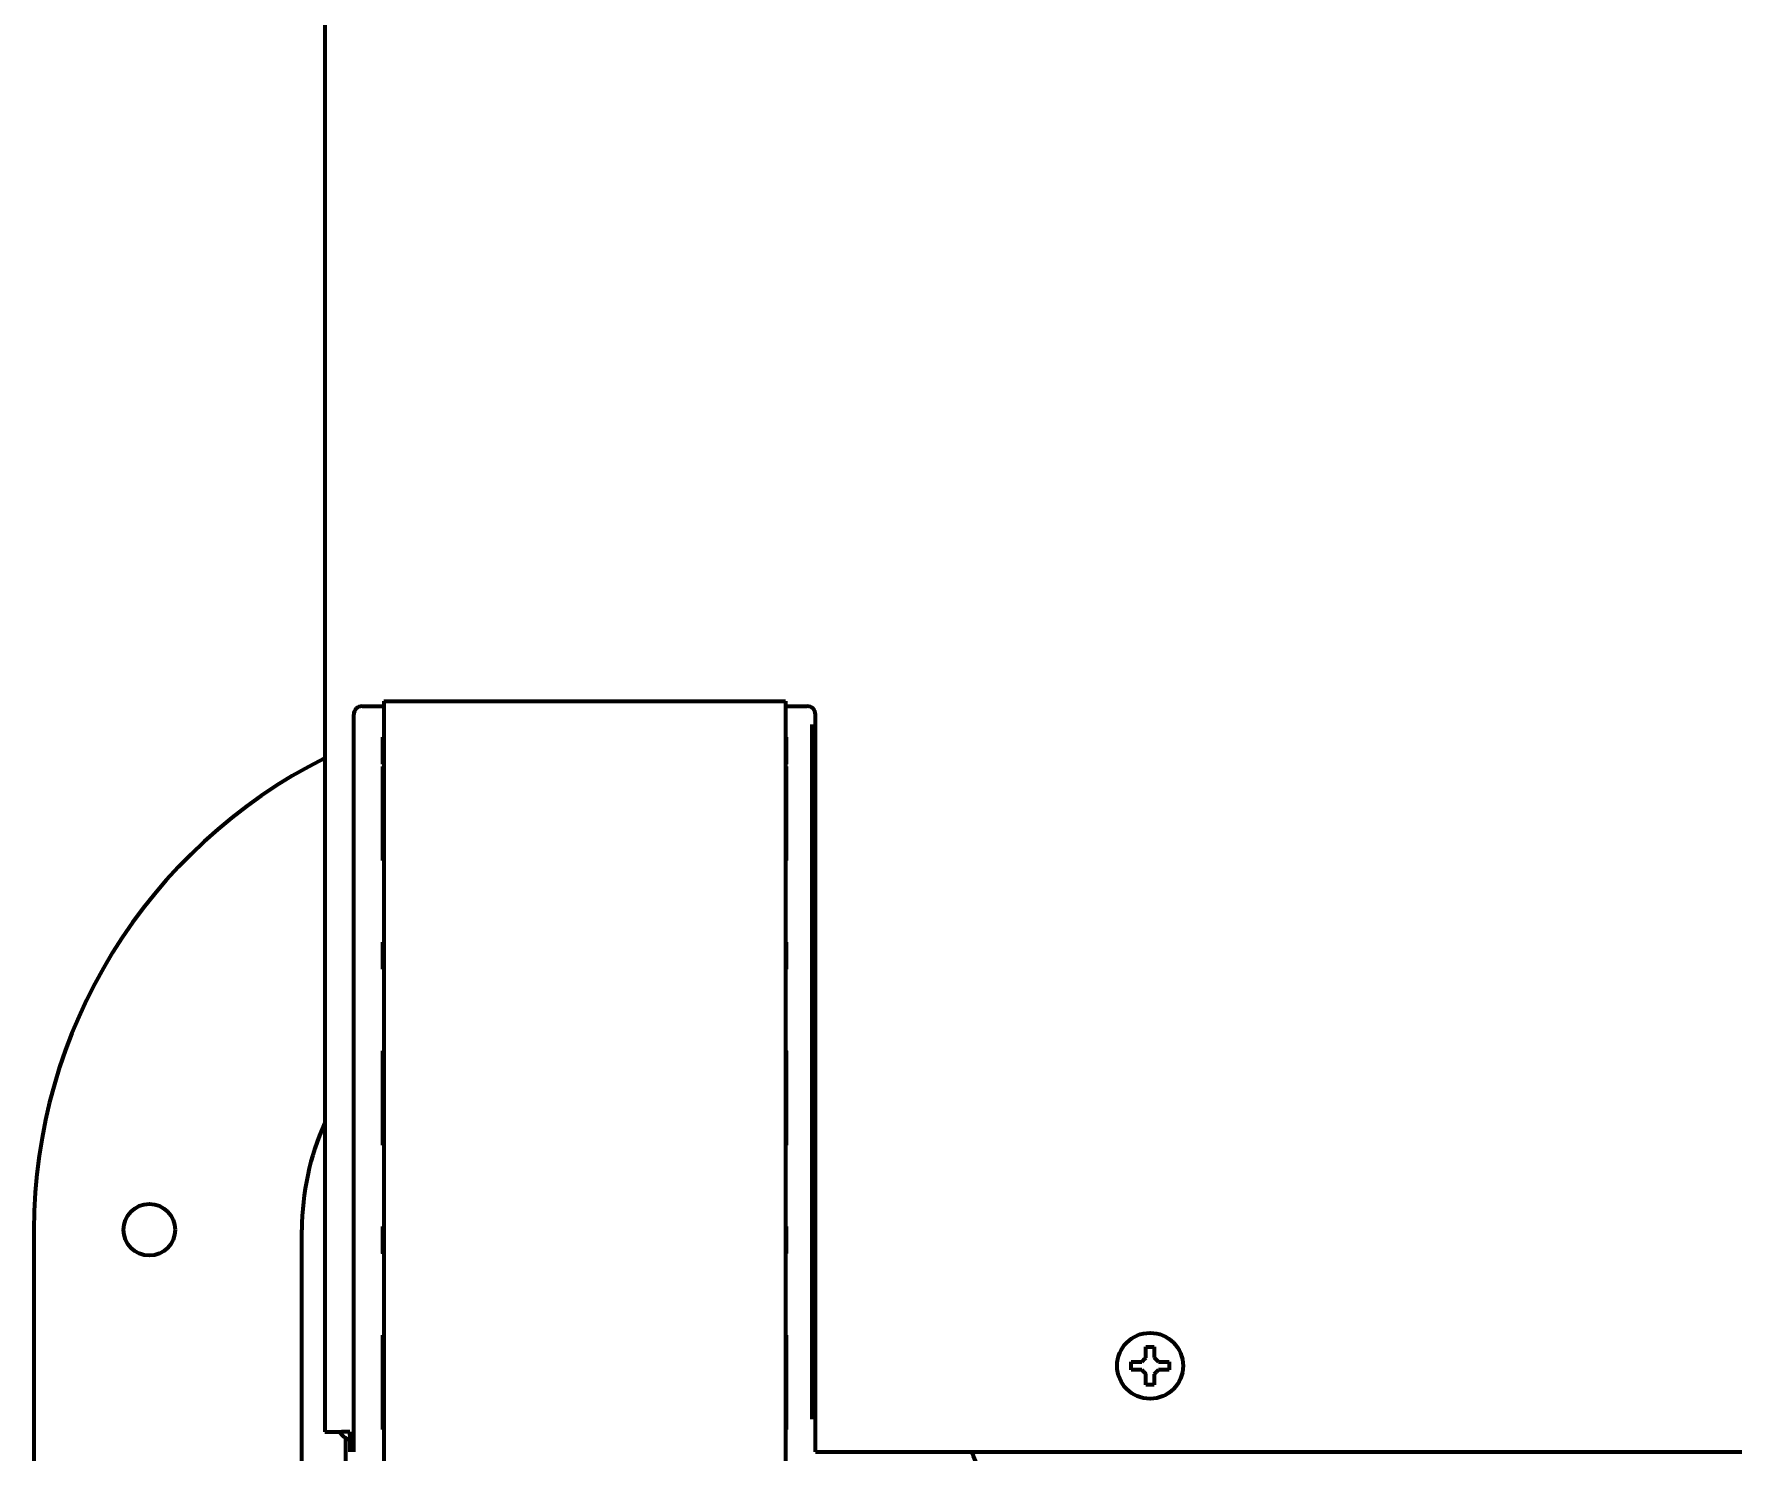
# Model space of a CAD drawing. Header units: inches. Extents: x -3077 to 7201, y 316 to 5463.
# Drawn here: x 2782.1 to 2988.2, y 494.4 to 666.4 of the extents above; entities that cross this region are included whole.
import ezdxf

# ---------------------------------------------------------------- set-up
doc = ezdxf.new("R2010")
doc.units = ezdxf.units.IN

msp = doc.modelspace()

# ---------------------------------------------------------------- linework, layer by layer
at = {"linetype": 'Continuous', "lineweight": 70}
for p, q in [((2817.35, 832.07), (2817.35, 496.9)), ((2824.48, 585.5), (2824.48, 583.7)), ((2824.48, 585.5), (2873.23, 585.5)), ((2873.23, 585.5), (2873.23, 583.7)), ((2820.85, 498.45), (2820.85, 583.9)), ((2821.85, 584.9), (2824.48, 584.9)), ((2824.48, 583.7), (2824.48, 396.9)), ((2873.23, 584.9), (2875.85, 584.9)), ((2873.23, 583.7), (2873.23, 396.9)), ((2876.85, 498.45), (2876.85, 583.9)), ((2876.41, 582.67), (2876.41, 498.45)), ((2824.38, 577.87), (2824.38, 580.16)), ((2873.32, 580.16), (2873.32, 577.87)), ((2824.48, 577.87), (2824.38, 577.87)), ((2824.38, 577.87), (2824.48, 577.78)), ((2824.38, 567.06), (2824.38, 577.6)), ((2873.32, 577.87), (2873.23, 577.87)), ((2873.32, 577.87), (2873.27, 577.82)), ((2873.32, 577.6), (2873.32, 567.05)), ((2824.38, 553.88), (2824.38, 555.42)), ((2873.32, 555.42), (2873.32, 553.88)), ((2824.38, 532.55), (2824.38, 542.25)), ((2873.32, 542.25), (2873.32, 532.55)), ((2782.05, 521.4), (2782.05, 449.39)), ((2814.55, 488.4), (2814.55, 521.4)), ((2824.38, 519.38), (2824.38, 520.92)), ((2873.32, 520.92), (2873.32, 519.38)), ((2824.38, 498.05), (2824.38, 507.75)), ((2873.32, 507.75), (2873.32, 498.05)), ((2915.15, 504.9), (2915.15, 505.4)), ((2919.75, 505.4), (2919.75, 504.9)), ((2915.15, 504.4), (2915.15, 504.9)), ((2919.75, 504.9), (2919.75, 504.4)), ((2817.35, 496.9), (2819.35, 496.9)), ((2820.35, 496.9), (2819.35, 496.9)), ((2820.35, 496.47), (2820.35, 496.9)), ((2819.85, 496.18), (2819.85, 398.9)), ((2820.35, 496.47), (2820.35, 494.47)), ((2876.86, 494.47), (3709.35, 494.47))]:
    msp.add_line(p, q, dxfattribs=at)
for centre, radius in [((2796.05, 521.4), 3.13), ((2917.45, 504.9), 4)]:
    msp.add_circle(centre, radius, dxfattribs=at)
for centre, radius, start, end in [((2846.05, 521.4), 64, 116.6428, 180), ((2846.05, 521.4), 31.5, 155.6578, 180), ((2820.85, 497.9), 2, 210.0011, 255.5213), ((2883.41, 488.65), 13.69, 346.2213, 25.1489)]:
    msp.add_arc(centre, radius, start, end, dxfattribs=at)
for centre, major_axis in [((2821.85, 583.9), (-0.707, 0.707)), ((2875.85, 583.9), (0.707, 0.707))]:
    msp.add_ellipse(centre, major_axis=major_axis, ratio=0.999695, start_param=5.497939, end_param=7.068431, dxfattribs=at)
for points, knots in [([(2824.38, 580.16), (2824.38, 580.21), (2824.38, 580.26), (2824.39, 580.33), (2824.39, 580.35), (2824.39, 580.4), (2824.39, 580.42), (2824.39, 580.49), (2824.39, 580.53), (2824.39, 580.62), (2824.39, 580.66), (2824.39, 580.74), (2824.39, 580.78), (2824.39, 580.86), (2824.39, 580.9), (2824.39, 580.97), (2824.39, 581.03), (2824.39, 581.09), (2824.39, 581.12), (2824.39, 581.14), (2824.39, 581.16)], [0, 0, 0, 0, 0.125, 0.125, 0.1875, 0.1875, 0.25, 0.25, 0.375, 0.375, 0.5, 0.5, 0.625, 0.625, 0.75, 0.75, 0.875, 0.9375, 0.9375, 1, 1, 1, 1]), ([(2873.32, 581.16), (2873.32, 581.14), (2873.32, 581.12), (2873.32, 581.09), (2873.32, 581.03), (2873.32, 580.97), (2873.32, 580.9), (2873.32, 580.86), (2873.32, 580.78), (2873.32, 580.74), (2873.32, 580.66), (2873.32, 580.62), (2873.32, 580.53), (2873.32, 580.49), (2873.32, 580.42), (2873.32, 580.4), (2873.32, 580.35), (2873.32, 580.33), (2873.32, 580.26), (2873.32, 580.21), (2873.32, 580.16)], [0, 0, 0, 0, 0.0625, 0.0625, 0.125, 0.25, 0.25, 0.375, 0.375, 0.5, 0.5, 0.625, 0.625, 0.75, 0.75, 0.8125, 0.8125, 0.875, 0.875, 1, 1, 1, 1]), ([(2824.47, 577.32), (2824.46, 577.34), (2824.45, 577.36), (2824.43, 577.39), (2824.43, 577.4), (2824.42, 577.42), (2824.41, 577.43), (2824.4, 577.47), (2824.39, 577.5), (2824.39, 577.53), (2824.39, 577.55), (2824.39, 577.57), (2824.38, 577.59), (2824.38, 577.6)], [0, 0, 0, 0, 0.227402, 0.227402, 0.356168, 0.356168, 0.484934, 0.484934, 0.742467, 0.742467, 0.871234, 0.871234, 1, 1, 1, 1]), ([(2873.32, 577.6), (2873.32, 577.57), (2873.32, 577.52), (2873.3, 577.47), (2873.29, 577.43), (2873.29, 577.42), (2873.28, 577.4), (2873.27, 577.39), (2873.26, 577.35), (2873.24, 577.33), (2873.23, 577.31)], [0, 0, 0, 0, 0.253984, 0.507969, 0.507969, 0.634961, 0.634961, 0.761953, 0.761953, 1, 1, 1, 1]), ([(2824.39, 566.2), (2824.39, 566.21), (2824.39, 566.21), (2824.39, 566.23), (2824.39, 566.25), (2824.39, 566.3), (2824.39, 566.35), (2824.39, 566.41), (2824.39, 566.45), (2824.39, 566.5), (2824.39, 566.51), (2824.39, 566.55), (2824.39, 566.57), (2824.39, 566.62), (2824.39, 566.66), (2824.39, 566.73), (2824.39, 566.77), (2824.39, 566.85), (2824.39, 566.89), (2824.38, 566.98), (2824.38, 567.02), (2824.38, 567.06)], [0, 0, 0, 0, 0.03125, 0.03125, 0.0625, 0.125, 0.25, 0.25, 0.375, 0.375, 0.4375, 0.4375, 0.5, 0.5, 0.625, 0.625, 0.75, 0.75, 0.875, 0.875, 1, 1, 1, 1]), ([(2873.32, 567.05), (2873.32, 567.01), (2873.32, 566.96), (2873.32, 566.88), (2873.32, 566.84), (2873.32, 566.76), (2873.32, 566.72), (2873.32, 566.64), (2873.32, 566.61), (2873.32, 566.55), (2873.32, 566.54), (2873.32, 566.5), (2873.32, 566.48), (2873.32, 566.43), (2873.32, 566.4), (2873.32, 566.34), (2873.32, 566.29), (2873.32, 566.24), (2873.32, 566.22), (2873.32, 566.2), (2873.32, 566.19), (2873.32, 566.18)], [0, 0, 0, 0, 0.125, 0.125, 0.25, 0.25, 0.375, 0.375, 0.5, 0.5, 0.5625, 0.5625, 0.625, 0.625, 0.75, 0.75, 0.875, 0.9375, 0.96875, 0.96875, 1, 1, 1, 1]), ([(2824.47, 566.47), (2824.46, 566.46), (2824.45, 566.44), (2824.44, 566.41), (2824.43, 566.4), (2824.42, 566.37), (2824.42, 566.36), (2824.4, 566.33), (2824.4, 566.3), (2824.39, 566.26), (2824.39, 566.25), (2824.39, 566.22), (2824.39, 566.21), (2824.39, 566.2)], [0, 0, 0, 0, 0.206926, 0.206926, 0.339105, 0.339105, 0.471284, 0.471284, 0.735642, 0.735642, 0.867821, 0.867821, 1, 1, 1, 1]), ([(2824.38, 555.42), (2824.38, 555.46), (2824.38, 555.51), (2824.39, 555.59), (2824.39, 555.63), (2824.39, 555.71), (2824.39, 555.75), (2824.39, 555.83), (2824.39, 555.86), (2824.39, 555.92), (2824.39, 555.93), (2824.39, 555.97), (2824.39, 555.99), (2824.39, 556.04), (2824.39, 556.07), (2824.39, 556.13), (2824.39, 556.18), (2824.39, 556.23), (2824.39, 556.25), (2824.39, 556.27), (2824.39, 556.28), (2824.39, 556.28)], [0, 0, 0, 0, 0.125, 0.125, 0.25, 0.25, 0.375, 0.375, 0.5, 0.5, 0.5625, 0.5625, 0.625, 0.625, 0.75, 0.75, 0.875, 0.9375, 0.96875, 0.96875, 1, 1, 1, 1]), ([(2873.32, 556.28), (2873.32, 556.28), (2873.32, 556.27), (2873.32, 556.25), (2873.32, 556.23), (2873.32, 556.18), (2873.32, 556.13), (2873.32, 556.07), (2873.32, 556.04), (2873.32, 555.99), (2873.32, 555.97), (2873.32, 555.93), (2873.32, 555.92), (2873.32, 555.86), (2873.32, 555.83), (2873.32, 555.75), (2873.32, 555.71), (2873.32, 555.63), (2873.32, 555.59), (2873.32, 555.51), (2873.32, 555.46), (2873.32, 555.42)], [0, 0, 0, 0, 0.03125, 0.03125, 0.0625, 0.125, 0.25, 0.25, 0.375, 0.375, 0.4375, 0.4375, 0.5, 0.5, 0.625, 0.625, 0.75, 0.75, 0.875, 0.875, 1, 1, 1, 1]), ([(2824.39, 553.02), (2824.39, 553.02), (2824.39, 553.03), (2824.39, 553.05), (2824.39, 553.07), (2824.39, 553.12), (2824.39, 553.17), (2824.39, 553.23), (2824.39, 553.27), (2824.39, 553.32), (2824.39, 553.33), (2824.39, 553.37), (2824.39, 553.39), (2824.39, 553.44), (2824.39, 553.47), (2824.39, 553.55), (2824.39, 553.59), (2824.39, 553.67), (2824.39, 553.71), (2824.38, 553.8), (2824.38, 553.84), (2824.38, 553.88)], [0, 0, 0, 0, 0.03125, 0.03125, 0.0625, 0.125, 0.25, 0.25, 0.375, 0.375, 0.4375, 0.4375, 0.5, 0.5, 0.625, 0.625, 0.75, 0.75, 0.875, 0.875, 1, 1, 1, 1]), ([(2873.32, 553.88), (2873.32, 553.84), (2873.32, 553.8), (2873.32, 553.71), (2873.32, 553.67), (2873.32, 553.59), (2873.32, 553.55), (2873.32, 553.47), (2873.32, 553.44), (2873.32, 553.39), (2873.32, 553.37), (2873.32, 553.33), (2873.32, 553.32), (2873.32, 553.27), (2873.32, 553.23), (2873.32, 553.17), (2873.32, 553.12), (2873.32, 553.07), (2873.32, 553.05), (2873.32, 553.03), (2873.32, 553.02), (2873.32, 553.02)], [0, 0, 0, 0, 0.125, 0.125, 0.25, 0.25, 0.375, 0.375, 0.5, 0.5, 0.5625, 0.5625, 0.625, 0.625, 0.75, 0.75, 0.875, 0.9375, 0.96875, 0.96875, 1, 1, 1, 1]), ([(2824.38, 542.25), (2824.38, 542.3), (2824.38, 542.34), (2824.39, 542.42), (2824.39, 542.46), (2824.39, 542.54), (2824.39, 542.58), (2824.39, 542.66), (2824.39, 542.7), (2824.39, 542.75), (2824.39, 542.77), (2824.39, 542.8), (2824.39, 542.82), (2824.39, 542.87), (2824.39, 542.9), (2824.39, 542.96), (2824.39, 543.01), (2824.39, 543.06), (2824.39, 543.09), (2824.39, 543.1), (2824.39, 543.11), (2824.39, 543.12)], [0, 0, 0, 0, 0.125, 0.125, 0.25, 0.25, 0.375, 0.375, 0.5, 0.5, 0.5625, 0.5625, 0.625, 0.625, 0.75, 0.75, 0.875, 0.9375, 0.96875, 0.96875, 1, 1, 1, 1]), ([(2873.32, 543.12), (2873.32, 543.11), (2873.32, 543.1), (2873.32, 543.09), (2873.32, 543.06), (2873.32, 543.01), (2873.32, 542.96), (2873.32, 542.9), (2873.32, 542.87), (2873.32, 542.82), (2873.32, 542.8), (2873.32, 542.77), (2873.32, 542.75), (2873.32, 542.7), (2873.32, 542.66), (2873.32, 542.58), (2873.32, 542.54), (2873.32, 542.46), (2873.32, 542.42), (2873.32, 542.34), (2873.32, 542.3), (2873.32, 542.25)], [0, 0, 0, 0, 0.03125, 0.03125, 0.0625, 0.125, 0.25, 0.25, 0.375, 0.375, 0.4375, 0.4375, 0.5, 0.5, 0.625, 0.625, 0.75, 0.75, 0.875, 0.875, 1, 1, 1, 1]), ([(2824.39, 531.68), (2824.39, 531.69), (2824.39, 531.7), (2824.39, 531.72), (2824.39, 531.74), (2824.39, 531.79), (2824.39, 531.84), (2824.39, 531.9), (2824.39, 531.93), (2824.39, 531.98), (2824.39, 532), (2824.39, 532.04), (2824.39, 532.05), (2824.39, 532.11), (2824.39, 532.14), (2824.39, 532.22), (2824.39, 532.26), (2824.39, 532.34), (2824.39, 532.38), (2824.38, 532.46), (2824.38, 532.51), (2824.38, 532.55)], [0, 0, 0, 0, 0.03125, 0.03125, 0.0625, 0.125, 0.25, 0.25, 0.375, 0.375, 0.4375, 0.4375, 0.5, 0.5, 0.625, 0.625, 0.75, 0.75, 0.875, 0.875, 1, 1, 1, 1]), ([(2873.32, 532.55), (2873.32, 532.51), (2873.32, 532.46), (2873.32, 532.38), (2873.32, 532.34), (2873.32, 532.26), (2873.32, 532.22), (2873.32, 532.14), (2873.32, 532.11), (2873.32, 532.05), (2873.32, 532.04), (2873.32, 532), (2873.32, 531.98), (2873.32, 531.93), (2873.32, 531.9), (2873.32, 531.84), (2873.32, 531.79), (2873.32, 531.74), (2873.32, 531.72), (2873.32, 531.7), (2873.32, 531.69), (2873.32, 531.68)], [0, 0, 0, 0, 0.125, 0.125, 0.25, 0.25, 0.375, 0.375, 0.5, 0.5, 0.5625, 0.5625, 0.625, 0.625, 0.75, 0.75, 0.875, 0.9375, 0.96875, 0.96875, 1, 1, 1, 1]), ([(2824.38, 520.92), (2824.38, 520.96), (2824.38, 521.01), (2824.39, 521.09), (2824.39, 521.13), (2824.39, 521.21), (2824.39, 521.25), (2824.39, 521.33), (2824.39, 521.36), (2824.39, 521.42), (2824.39, 521.43), (2824.39, 521.47), (2824.39, 521.49), (2824.39, 521.54), (2824.39, 521.57), (2824.39, 521.63), (2824.39, 521.68), (2824.39, 521.73), (2824.39, 521.75), (2824.39, 521.77), (2824.39, 521.78), (2824.39, 521.78)], [0, 0, 0, 0, 0.125, 0.125, 0.25, 0.25, 0.375, 0.375, 0.5, 0.5, 0.5625, 0.5625, 0.625, 0.625, 0.75, 0.75, 0.875, 0.9375, 0.96875, 0.96875, 1, 1, 1, 1]), ([(2873.32, 521.78), (2873.32, 521.78), (2873.32, 521.77), (2873.32, 521.75), (2873.32, 521.73), (2873.32, 521.68), (2873.32, 521.63), (2873.32, 521.57), (2873.32, 521.54), (2873.32, 521.49), (2873.32, 521.47), (2873.32, 521.43), (2873.32, 521.42), (2873.32, 521.36), (2873.32, 521.33), (2873.32, 521.25), (2873.32, 521.21), (2873.32, 521.13), (2873.32, 521.09), (2873.32, 521.01), (2873.32, 520.96), (2873.32, 520.92)], [0, 0, 0, 0, 0.03125, 0.03125, 0.0625, 0.125, 0.25, 0.25, 0.375, 0.375, 0.4375, 0.4375, 0.5, 0.5, 0.625, 0.625, 0.75, 0.75, 0.875, 0.875, 1, 1, 1, 1]), ([(2824.39, 518.52), (2824.39, 518.52), (2824.39, 518.53), (2824.39, 518.55), (2824.39, 518.57), (2824.39, 518.62), (2824.39, 518.67), (2824.39, 518.73), (2824.39, 518.77), (2824.39, 518.82), (2824.39, 518.83), (2824.39, 518.87), (2824.39, 518.89), (2824.39, 518.94), (2824.39, 518.97), (2824.39, 519.05), (2824.39, 519.09), (2824.39, 519.17), (2824.39, 519.21), (2824.38, 519.3), (2824.38, 519.34), (2824.38, 519.38)], [0, 0, 0, 0, 0.03125, 0.03125, 0.0625, 0.125, 0.25, 0.25, 0.375, 0.375, 0.4375, 0.4375, 0.5, 0.5, 0.625, 0.625, 0.75, 0.75, 0.875, 0.875, 1, 1, 1, 1]), ([(2873.32, 519.38), (2873.32, 519.34), (2873.32, 519.3), (2873.32, 519.21), (2873.32, 519.17), (2873.32, 519.09), (2873.32, 519.05), (2873.32, 518.97), (2873.32, 518.94), (2873.32, 518.89), (2873.32, 518.87), (2873.32, 518.83), (2873.32, 518.82), (2873.32, 518.77), (2873.32, 518.73), (2873.32, 518.67), (2873.32, 518.62), (2873.32, 518.57), (2873.32, 518.55), (2873.32, 518.53), (2873.32, 518.52), (2873.32, 518.52)], [0, 0, 0, 0, 0.125, 0.125, 0.25, 0.25, 0.375, 0.375, 0.5, 0.5, 0.5625, 0.5625, 0.625, 0.625, 0.75, 0.75, 0.875, 0.9375, 0.96875, 0.96875, 1, 1, 1, 1]), ([(2824.38, 507.75), (2824.38, 507.8), (2824.38, 507.84), (2824.39, 507.92), (2824.39, 507.96), (2824.39, 508.04), (2824.39, 508.08), (2824.39, 508.16), (2824.39, 508.2), (2824.39, 508.25), (2824.39, 508.27), (2824.39, 508.3), (2824.39, 508.32), (2824.39, 508.37), (2824.39, 508.4), (2824.39, 508.46), (2824.39, 508.51), (2824.39, 508.56), (2824.39, 508.59), (2824.39, 508.6), (2824.39, 508.61), (2824.39, 508.62)], [0, 0, 0, 0, 0.125, 0.125, 0.25, 0.25, 0.375, 0.375, 0.5, 0.5, 0.5625, 0.5625, 0.625, 0.625, 0.75, 0.75, 0.875, 0.9375, 0.96875, 0.96875, 1, 1, 1, 1]), ([(2873.32, 508.62), (2873.32, 508.61), (2873.32, 508.6), (2873.32, 508.59), (2873.32, 508.56), (2873.32, 508.51), (2873.32, 508.46), (2873.32, 508.4), (2873.32, 508.37), (2873.32, 508.32), (2873.32, 508.3), (2873.32, 508.27), (2873.32, 508.25), (2873.32, 508.2), (2873.32, 508.16), (2873.32, 508.08), (2873.32, 508.04), (2873.32, 507.96), (2873.32, 507.92), (2873.32, 507.84), (2873.32, 507.8), (2873.32, 507.75)], [0, 0, 0, 0, 0.03125, 0.03125, 0.0625, 0.125, 0.25, 0.25, 0.375, 0.375, 0.4375, 0.4375, 0.5, 0.5, 0.625, 0.625, 0.75, 0.75, 0.875, 0.875, 1, 1, 1, 1]), ([(2917.95, 507.2), (2917.95, 507), (2917.95, 506.79), (2917.95, 506.46), (2917.95, 506.35), (2917.95, 506.13), (2917.95, 506.02), (2917.95, 505.9)], [0, 0, 0, 0, 0.5, 0.5, 0.75, 0.75, 1, 1, 1, 1]), ([(2915.15, 505.4), (2915.36, 505.4), (2915.56, 505.4), (2915.89, 505.4), (2916, 505.4), (2916.22, 505.4), (2916.34, 505.4), (2916.45, 505.4)], [0, 0, 0, 0, 0.5, 0.5, 0.75, 0.75, 1, 1, 1, 1]), ([(2916.95, 502.6), (2916.95, 502.8), (2916.95, 503.01), (2916.95, 503.34), (2916.95, 503.45), (2916.95, 503.67), (2916.95, 503.79), (2916.95, 503.9)], [0, 0, 0, 0, 0.5, 0.5, 0.75, 0.75, 1, 1, 1, 1]), ([(2919.75, 504.4), (2919.55, 504.4), (2919.34, 504.4), (2919.01, 504.4), (2918.9, 504.4), (2918.68, 504.4), (2918.57, 504.4), (2918.45, 504.4)], [0, 0, 0, 0, 0.5, 0.5, 0.75, 0.75, 1, 1, 1, 1]), ([(2820.85, 494.45), (2820.85, 494.76), (2820.85, 495.07), (2820.85, 495.71), (2820.85, 496.04), (2820.85, 496.54), (2820.85, 496.71), (2820.85, 496.97), (2820.85, 497.05), (2820.85, 497.23), (2820.85, 497.66), (2820.85, 498.09), (2820.85, 498.45)], [0, 0, 0, 0, 0.25, 0.25, 0.5, 0.5, 0.625, 0.625, 0.6875, 0.6875, 0.75, 1, 1, 1, 1]), ([(2824.39, 497.18), (2824.39, 497.19), (2824.39, 497.2), (2824.39, 497.22), (2824.39, 497.24), (2824.39, 497.29), (2824.39, 497.34), (2824.39, 497.4), (2824.39, 497.43), (2824.39, 497.48), (2824.39, 497.5), (2824.39, 497.54), (2824.39, 497.55), (2824.39, 497.61), (2824.39, 497.64), (2824.39, 497.72), (2824.39, 497.76), (2824.39, 497.84), (2824.39, 497.88), (2824.38, 497.96), (2824.38, 498.01), (2824.38, 498.05)], [0, 0, 0, 0, 0.03125, 0.03125, 0.0625, 0.125, 0.25, 0.25, 0.375, 0.375, 0.4375, 0.4375, 0.5, 0.5, 0.625, 0.625, 0.75, 0.75, 0.875, 0.875, 1, 1, 1, 1]), ([(2873.32, 498.05), (2873.32, 498.01), (2873.32, 497.96), (2873.32, 497.88), (2873.32, 497.84), (2873.32, 497.76), (2873.32, 497.72), (2873.32, 497.64), (2873.32, 497.61), (2873.32, 497.55), (2873.32, 497.54), (2873.32, 497.5), (2873.32, 497.48), (2873.32, 497.43), (2873.32, 497.4), (2873.32, 497.34), (2873.32, 497.29), (2873.32, 497.24), (2873.32, 497.22), (2873.32, 497.2), (2873.32, 497.19), (2873.32, 497.18)], [0, 0, 0, 0, 0.125, 0.125, 0.25, 0.25, 0.375, 0.375, 0.5, 0.5, 0.5625, 0.5625, 0.625, 0.625, 0.75, 0.75, 0.875, 0.9375, 0.96875, 0.96875, 1, 1, 1, 1]), ([(2876.85, 494.45), (2876.85, 494.76), (2876.85, 495.07), (2876.85, 495.71), (2876.85, 496.04), (2876.85, 496.54), (2876.85, 496.71), (2876.85, 496.97), (2876.85, 497.05), (2876.85, 497.23), (2876.85, 497.66), (2876.85, 498.09), (2876.85, 498.45)], [0, 0, 0, 0, 0.25, 0.25, 0.5, 0.5, 0.625, 0.625, 0.6875, 0.6875, 0.75, 1, 1, 1, 1])]:
    msp.add_open_spline(points, degree=3, knots=knots, dxfattribs=at)
for points in [[(2916.95, 505.9), (2916.95, 505.96), (2916.95, 506.06), (2916.95, 506.22), (2916.95, 506.38), (2916.95, 506.54), (2916.95, 506.69), (2916.95, 506.85), (2916.95, 507.01), (2916.95, 507.14), (2916.95, 507.2)], [(2916.95, 507.2), (2917.12, 507.2), (2917.45, 507.2), (2917.79, 507.2), (2917.95, 507.2)], [(2916.45, 505.4), (2916.48, 505.42), (2916.52, 505.47), (2916.59, 505.54), (2916.67, 505.61), (2916.74, 505.69), (2916.81, 505.76), (2916.88, 505.83), (2916.93, 505.88), (2916.95, 505.9)], [(2917.95, 505.9), (2917.98, 505.87), (2918.03, 505.82), (2918.1, 505.75), (2918.17, 505.68), (2918.25, 505.61), (2918.31, 505.54), (2918.38, 505.47), (2918.43, 505.42), (2918.45, 505.4)], [(2918.45, 505.4), (2918.51, 505.4), (2918.61, 505.4), (2918.78, 505.4), (2918.94, 505.4), (2919.09, 505.4), (2919.24, 505.4), (2919.4, 505.4), (2919.56, 505.4), (2919.69, 505.4), (2919.75, 505.4)], [(2916.45, 504.4), (2916.4, 504.4), (2916.29, 504.4), (2916.13, 504.4), (2915.97, 504.4), (2915.81, 504.4), (2915.66, 504.4), (2915.51, 504.4), (2915.34, 504.4), (2915.22, 504.4), (2915.15, 504.4)], [(2916.95, 503.9), (2916.93, 503.93), (2916.87, 503.98), (2916.8, 504.05), (2916.73, 504.12), (2916.66, 504.19), (2916.59, 504.26), (2916.52, 504.33), (2916.48, 504.38), (2916.45, 504.4)], [(2918.45, 504.4), (2918.43, 504.38), (2918.38, 504.33), (2918.31, 504.26), (2918.24, 504.19), (2918.17, 504.12), (2918.1, 504.04), (2918.02, 503.97), (2917.98, 503.92), (2917.95, 503.9)], [(2917.95, 503.9), (2917.95, 503.85), (2917.95, 503.74), (2917.95, 503.58), (2917.95, 503.42), (2917.95, 503.26), (2917.95, 503.11), (2917.95, 502.95), (2917.95, 502.79), (2917.95, 502.66), (2917.95, 502.6)], [(2917.95, 502.6), (2917.79, 502.6), (2917.45, 502.6), (2917.12, 502.6), (2916.95, 502.6)]]:
    msp.add_open_spline(points, degree=3, dxfattribs=at)

doc.saveas('drawing.dxf')
